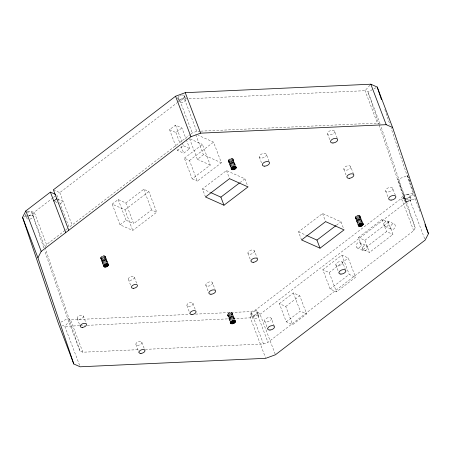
<?xml version="1.0" encoding="UTF-8"?>
<svg xmlns="http://www.w3.org/2000/svg" width="451" height="451" viewBox="0 0 451 451"><rect width="100%" height="100%" fill="white"/><g stroke="black" fill="none" stroke-linecap="round" stroke-linejoin="round"><path stroke-width="0.34" stroke-dasharray="2.25 1.69" d="M409.852 181.55L407.529 175.693L397.85 179.25L406.176 202.025L415.213 198.705M406.176 202.025L397.85 179.25M407.529 175.693L412.017 188.552M228.291 160.838C228.533 158.91 231.526 157.788 233.043 158.955L233.19 159.293C232.941 161.221 229.948 162.343 228.437 161.176L228.291 160.838L231.369 168.933M184.887 95.465L184.442 98.944L196.743 131.326L200.205 131.168M232.254 313.073L232.366 313.422C232.017 315.305 229.035 316.45 227.569 315.176L227.451 314.826C227.806 312.943 230.788 311.799 232.254 313.073L235.326 321.168M103.409 265.724L100.573 258.254C100.579 256.224 104.136 254.866 105.416 256.489L108.251 263.959M100.573 258.254C101.847 259.872 105.41 258.513 105.416 256.489M358.308 225.799L355.236 217.703C355.241 215.674 358.799 214.315 360.078 215.939L362.683 222.788M355.236 217.703C356.515 219.321 360.073 217.963 360.078 215.939M45.314 246.945L46.538 244.577L65.237 230.258M145.307 349.356L263.485 343.961L267.973 342.309L413.691 230.703L415.213 227.744L380.757 125.682M369.938 85.205L365.051 90.696L188.659 98.752M52.936 197.876L34.237 212.201L32.709 215.161L43.741 247.836M53.483 197.459L55.687 195.773M53.387 189.815L59.78 192.633L177.153 102.738M177.717 102.309L179.949 100.596L184.442 98.944L187.954 98.786M60.169 203.835L63.163 201.541L56.781 198.722M65.784 229.835L67.983 228.15M190.57 134.257L69.088 227.31L56.787 194.928M191.134 133.829L192.25 132.977L196.743 131.326M358.455 237.491L381.963 219.485L388.35 222.304L392.951 234.419L369.448 252.419L363.055 249.6L358.455 237.491L364.848 240.31L369.448 252.419M322.831 269.732L341.881 255.142L348.245 257.989L355.563 277.264L336.485 291.876L330.121 289.029L322.831 269.732L329.191 272.579L336.485 291.876M279.366 303.647L293.353 292.936L299.746 295.755L306.652 313.941L292.665 324.652L286.272 321.834L279.366 303.647L285.759 306.471L292.665 324.652M364.848 240.31L388.35 222.304M329.191 272.579L348.245 257.989M285.759 306.471L299.746 295.755M363.055 249.6L386.563 231.594L392.951 234.419M286.272 321.834L300.259 311.117L306.652 313.941M330.121 289.029L349.204 274.417L355.563 277.264M175.901 146.485L169.525 129.696L175.535 125.119L181.894 127.966L186.066 138.942M169.525 129.696L175.884 132.543L181.894 127.966M177.373 150.358L183.382 145.78L189.741 148.621L183.732 153.199L177.373 150.358L176.882 149.067M112.181 204.128L118.19 199.551L125.823 202.967L133.671 223.628L151.621 209.952L156.711 212.229L132.752 230.478L120.028 224.79L112.181 204.128L124.904 209.822L132.752 230.478M184.358 158.188L202.42 144.427L210.267 165.089L192.205 178.85L184.358 158.188L189.465 160.471L197.312 181.133L221.385 162.794L213.537 142.138L198.119 135.244M125.823 202.967L143.773 189.29L148.864 191.568L156.711 212.229M189.465 160.471L213.537 142.138M124.904 209.822L148.864 191.568M189.538 138.671L197.386 159.333L203.395 154.755L221.385 162.794M120.028 224.79L126.038 220.212L133.671 223.628M205.509 196.98L202.437 188.884L226.475 170.574L244.927 178.827L247.999 186.923M239.893 182.661L244.927 178.827M301.572 239.938L298.5 231.842L322.538 213.532L340.984 221.779L343.589 228.629M336.514 225.19L340.984 221.779M60.874 322.194L67.605 318.519L70.57 319.827L189.341 314.403M375.976 87.703L368.022 92.01L365.051 90.696L377.352 123.078L379.725 124.126M23.903 217.01L32.709 215.161L45.01 247.537L79.906 350.895L82.871 352.208L138.97 349.643M200.898 131.134L377.352 123.078M195.666 314.116L251.184 311.579L255.678 309.927L401.39 198.327L402.918 195.368L379.049 124.685M79.573 325.678L64.814 326.355L62.255 325.227M80.278 325.645L84.495 325.453M87.308 325.323L250.384 317.842L260.064 314.285L409.79 199.613L413.077 193.231L391.102 128.191M27.128 211.113L34.237 212.201L46.538 244.577M387.956 221.193A2.994 2.199 -66.2 0 1 387.415 226.154A2.994 2.199 -66.2 0 1 384.196 224.074A2.994 2.199 -66.2 0 1 387.956 221.193L394.354 224.017A2.994 2.199 -66.2 0 1 393.813 228.978A2.994 2.199 -66.2 0 1 390.594 226.898A2.994 2.199 -66.2 0 1 394.354 224.017M385.086 226.425L391.485 229.249M359.926 242.661A2.994 2.199 -66.2 0 1 359.385 247.622A2.994 2.199 -66.2 0 1 356.166 245.541A2.994 2.199 -66.2 0 1 359.926 242.661L366.313 245.479A2.994 2.199 -66.2 0 1 365.772 250.44A2.994 2.199 -66.2 0 1 362.553 248.36A2.994 2.199 -66.2 0 1 366.313 245.479M357.057 247.892L363.444 250.705M55.056 201.574L58.889 203.271M190.153 138.947L202.42 144.427M197.386 159.333L210.267 165.089M192.205 178.85L197.312 181.133M202.437 188.884L210.07 192.301M298.5 231.842L306.133 235.253M177.023 97.692L179.949 100.596L192.25 132.977M414.243 194.488L414.83 195.988M228.307 160.449L231.391 168.544M228.437 161.176L231.042 168.02M227.507 314.432L230.585 322.527M227.451 314.826L230.298 322.296M413.77 193.237L412.231 189.149M420.016 211.513L413.077 193.231L402.918 195.368L415.213 227.744M410.015 195.554L411.244 198.79M424.667 238.776L409.79 199.613L401.39 198.327L413.691 230.703M380.075 123.737L368.022 92.01L378.823 124.014M403.572 197.713L404.801 200.954M392.753 188.383A3.783 2.058 -20.8 0 1 387.99 192.019A3.783 2.058 -20.8 0 1 386.862 188.642A3.783 2.058 -20.8 0 1 392.753 188.383L395.358 195.232M385.65 190.982L387.781 196.585M381.963 219.485L386.563 231.594M350.726 166.69A3.659 1.99 -20.8 0 1 346.131 170.219A3.659 1.99 -20.8 0 1 345.015 166.96A3.659 1.99 -20.8 0 1 350.726 166.69L353.561 174.159M334.574 131.264A3.76 2.046 -20.8 0 1 329.884 134.905A3.76 2.046 -20.8 0 1 328.689 131.574A3.76 2.046 -20.8 0 1 334.574 131.264L337.41 138.739M343.854 169.221L346.695 176.696M359.881 215.623L362.722 223.093M359.537 215.386L362.61 223.482M359.971 216.722L362.102 222.326M359.058 215.251L362.136 223.346M359.678 217.134L361.572 222.117M358.489 215.223L361.561 223.318M327.522 133.896L330.363 141.372M359.25 217.529L360.901 221.892M357.863 215.307L360.935 223.397M358.708 217.878L360.36 222.236M357.22 215.488L360.293 223.583M358.094 218.149L359.751 222.512M356.606 215.764L359.684 223.859M357.451 218.335L359.109 222.693M356.065 216.108L359.143 224.203M356.826 218.414L358.483 222.771M355.636 216.503L358.708 224.598M356.256 218.385L358.145 223.369M355.343 216.92L358.415 225.015M355.777 218.25L357.908 223.854M355.202 217.326L358.269 225.489M341.881 255.142L349.204 274.417M342.799 262.668A3.659 1.99 -20.8 0 1 337.822 266A3.659 1.99 -20.8 0 1 337.337 262.527A3.659 1.99 -20.8 0 1 342.799 262.668L345.404 269.518M322.538 213.532L325.611 221.627M335.837 264.793L338.673 272.263M266.394 154.428A3.777 2.052 -20.8 0 1 261.659 158.07A3.777 2.052 -20.8 0 1 260.503 154.71A3.777 2.052 -20.8 0 1 266.394 154.428L269.236 161.898M259.308 157.044L262.149 164.519M293.353 292.936L300.259 311.117M233.043 158.955L235.873 166.43M233.167 159.682L235.292 165.286M232.739 158.696L235.574 166.171M232.981 160.094L234.87 165.077M232.299 158.532L235.371 166.628M232.643 160.511L234.531 165.489M231.752 158.47L234.824 166.566M232.169 160.889L234.063 165.872M231.137 158.515L234.21 166.611M231.605 161.216L233.257 165.573M230.495 158.667L233.573 166.763M230.98 161.464L232.631 165.821M229.869 158.915L232.947 167.011M230.337 161.616L232.231 166.594M229.305 159.242L232.383 167.338M229.722 161.661L231.617 166.644M228.837 159.626L231.915 167.721M229.176 161.599L231.07 166.582M228.494 160.037L231.577 168.133M228.736 161.435L231.34 168.279M226.475 170.574L229.553 178.669M254.471 250.874A3.478 1.889 -20.8 0 1 250.096 254.223A3.478 1.889 -20.8 0 1 249.053 251.122A3.478 1.889 -20.8 0 1 254.471 250.874L257.307 258.35M247.943 253.27L250.784 260.746M271.35 318.468A3.574 1.939 -20.8 0 1 266.919 321.935A3.574 1.939 -20.8 0 1 265.746 318.784A3.574 1.939 -20.8 0 1 271.35 318.468L274.185 325.938M184.498 95.95L185.727 99.186A3.405 1.849 -20.8 0 1 181.432 102.456A3.405 1.849 -20.8 0 1 180.428 99.417A3.405 1.849 -20.8 0 1 185.727 99.186M195.796 134.736L203.395 154.755M264.658 320.994L267.736 329.083M178.106 98.284L179.335 101.52M275.189 354.108L260.064 314.285L255.678 309.927L267.973 342.309M257.521 312.244A3.405 1.849 -20.8 0 1 253.231 315.514A3.405 1.849 -20.8 0 1 252.227 312.47A3.405 1.849 -20.8 0 1 257.521 312.244L258.75 315.48A3.405 1.849 -20.8 0 1 254.46 318.75A3.405 1.849 -20.8 0 1 253.456 315.711A3.405 1.849 -20.8 0 1 258.75 315.48M186.308 139.584L189.741 148.621M263.485 343.961L251.184 311.579L250.384 317.842L265.509 357.666M251.128 314.578L252.357 317.814M175.535 125.119L182.153 142.55M182.401 143.198L183.382 145.78M175.884 132.543L180.056 143.519M181.037 146.101L183.732 153.199M232.366 313.422L234.965 320.272M231.983 312.797L235.05 320.898M232.316 313.817L234.441 319.421M231.566 312.611L234.638 320.712M231.036 312.532L234.108 320.627M231.735 314.64L233.624 319.624M230.433 312.554L233.505 320.655M231.245 315.018L232.896 319.37M229.79 312.69L232.868 320.785M230.664 315.328L232.316 319.686M229.159 312.921L232.237 321.016M230.027 315.559L231.684 319.917M228.578 313.231L231.656 321.326M229.39 315.689L231.047 320.047M228.088 313.603L231.166 321.698M228.787 315.717L230.675 320.695M227.721 314.014L230.805 322.11M227.84 315.446L229.971 321.05M212.528 282.85A3.546 1.928 -20.8 0 1 207.855 286.159A3.546 1.928 -20.8 0 1 207.133 282.878A3.546 1.928 -20.8 0 1 212.528 282.85L215.133 289.7M205.814 285.071L208.655 292.547M192.955 303.376A3.208 1.742 -20.8 0 1 188.89 306.449A3.208 1.742 -20.8 0 1 187.977 303.568A3.208 1.742 -20.8 0 1 192.955 303.376L195.559 310.226M143.773 189.29L151.621 209.952M186.928 305.553L190.001 313.648M118.19 199.551L126.038 220.212M134.364 277.23A3.174 1.725 -20.8 0 1 130.277 280.24A3.174 1.725 -20.8 0 1 129.476 277.354A3.174 1.725 -20.8 0 1 134.364 277.23L136.963 284.079M128.377 279.321L131.218 286.791M141.862 342.27A3.168 1.719 -20.8 0 1 137.865 345.314A3.168 1.719 -20.8 0 1 136.929 342.478A3.168 1.719 -20.8 0 1 141.862 342.27L144.94 350.365M105.218 256.174L108.054 263.643M104.869 255.937L107.947 264.032M105.308 257.273L107.439 262.877M104.395 255.802L107.468 263.897M105.015 257.684L106.91 262.668M103.826 255.773L106.898 263.869M104.581 258.079L106.239 262.443M103.194 255.858L106.273 263.948M104.04 258.429L105.697 262.786M102.552 256.038L105.63 264.134M103.431 258.699L105.089 263.063M135.909 344.44L138.981 352.535M101.943 256.315L105.015 264.41M102.789 258.885L104.446 263.243M101.402 256.658L104.474 264.754M102.163 258.964L103.815 263.322M100.968 257.053L104.046 265.149M101.588 258.936L103.482 263.92M100.674 257.47L103.753 265.566M101.114 258.801L103.245 264.404M100.539 257.876L103.38 265.351M59.78 192.633L72.081 225.015M83.39 316.151A3.298 1.793 -20.8 0 1 79.201 319.302A3.298 1.793 -20.8 0 1 78.282 316.337A3.298 1.793 -20.8 0 1 83.39 316.151L86.231 323.621M77.189 318.378L80.024 325.847M32.004 212.658L33.233 215.894M82.871 352.208L70.57 319.827L64.814 326.355L79.68 365.485M79.906 350.895L67.605 318.519L44.643 250.502M25.662 215.127L26.891 218.369M412.248 187.994L412.671 189.155M384.827 109.61L389.98 124.871M28.695 215.86A3.405 1.849 -20.8 0 0 31.931 213.678A3.405 1.849 -20.8 0 0 30.572 211.812L29.805 211.795A3.405 1.849 -20.8 0 0 27.331 212.562M26.44 215.815A3.405 1.849 -20.8 0 1 26.09 213.56M181.567 95.116A3.405 1.849 -20.8 0 1 184.358 96.982A3.405 1.849 -20.8 0 1 179.447 99.181A3.405 1.849 -20.8 0 1 179.199 96.176M179.915 95.719A3.405 1.849 -20.8 0 1 180.721 95.358M29.924 219.101A3.405 1.849 -20.8 0 0 33.165 216.914A3.405 1.849 -20.8 0 0 31.807 215.048L31.034 215.031A3.405 1.849 -20.8 0 0 29.354 215.42M27.669 219.056A3.405 1.849 -20.8 0 1 27.319 216.796M408.031 194.528L407.214 194.606A3.405 1.849 -20.8 0 0 403.656 196.94A3.405 1.849 -20.8 0 0 405.55 198.744L406.368 198.66A3.405 1.849 -20.8 0 0 409.931 196.326A3.405 1.849 -20.8 0 0 408.031 194.528M409.266 197.763L408.443 197.842A3.405 1.849 -20.8 0 0 404.885 200.176A3.405 1.849 -20.8 0 0 406.779 201.98L407.603 201.901A3.405 1.849 -20.8 0 0 411.16 199.567A3.405 1.849 -20.8 0 0 409.266 197.763"/><path stroke-width="0.68" d="M236.239 167.778L236.11 167.056C234.599 165.883 231.611 167.005 231.369 168.933L231.515 169.266C232.992 170.399 235.512 169.39 236.239 167.778L235.529 165.906M235.388 321.913L235.326 321.168C233.86 319.9 230.884 321.039 230.534 322.922L230.647 323.266C232.062 324.5 234.605 323.463 235.388 321.913L234.915 320.667M108.381 265.363L108.488 264.579C107.208 262.961 103.651 264.32 103.645 266.349C104.846 267.86 107.485 266.755 108.381 265.363L107.676 263.497M363.151 224.029C361.877 222.411 358.314 223.769 358.308 225.799C359.87 227.778 364.701 225.297 362.683 222.788M73.784 363.968L37.923 257.769L41.21 251.387L68.766 230.292L53.387 189.815L175.563 96.238L185.243 92.68L370.823 84.207L377.205 87.043L392.595 127.503L428.45 233.708L425.163 240.084L275.437 354.762L265.757 358.32L80.177 366.793L73.784 363.968L58.421 323.536L22.55 217.292L25.837 210.916L50.394 192.109L55.507 194.364M68.766 230.292L190.936 136.715L200.616 133.158L386.203 124.685L392.595 127.503M53.776 201.011L56.781 198.722M210.707 192.583L220.883 197.138L239.334 183.083M223.961 205.233L247.999 186.923L229.553 178.669L205.509 196.98L223.961 205.233L220.883 197.138M306.77 235.54L316.946 240.09L335.956 225.613M320.018 248.185L344.062 229.875L325.611 221.627L301.572 239.938L320.018 248.185L316.946 240.09M231.042 168.02L231.515 169.266M230.173 322.02L230.647 323.266M424.977 224.57L428.45 233.708M370.823 84.207L386.203 124.685M362.711 223.16L363.185 224.406M362.339 222.946L363.049 224.812M361.809 222.738L362.756 225.229M361.375 223.132L362.322 225.624M360.597 222.856L361.781 225.974M360.225 223.752L361.172 226.244M359.346 223.313L360.529 226.43M358.957 224.017L359.898 226.509M358.618 224.615L359.329 226.481M358.382 225.1L358.855 226.346M235.343 166.323L236.048 168.189M234.768 166.109L235.71 168.601M234.3 166.492L235.242 168.984M233.731 166.819L234.678 169.311M232.868 166.442L234.052 169.559M232.468 167.22L233.409 169.711M231.853 167.265L232.801 169.756M231.543 167.828L232.254 169.694M231.34 168.279L231.814 169.525M185.243 92.68L200.616 133.158M175.563 96.238L190.936 136.715M234.965 320.272L235.439 321.518M234.458 320.458L235.168 322.33M233.86 320.244L234.802 322.736M233.37 320.616L234.317 323.108M232.553 320.306L233.736 323.418M232.158 321.163L233.105 323.649M231.521 321.292L232.468 323.784M230.912 321.321L231.859 323.807M230.624 321.862L231.335 323.728M230.444 322.296L230.918 323.542M107.377 263.914L108.088 265.78M106.712 263.683L107.659 266.175M105.934 263.407L107.118 266.524M105.562 264.303L106.504 266.795M104.683 263.863L105.867 266.981M104.288 264.568L105.235 267.06M103.956 265.165L104.666 267.031M103.482 265.03L104.187 266.896M50.394 192.109L65.767 232.581M25.837 210.916L41.21 251.387M22.55 217.292L37.923 257.769M377.205 87.043L381.461 99.654M269.991 330.031A3.574 1.939 -20.8 0 0 274.422 326.563A3.574 1.939 -20.8 0 0 268.824 326.879A3.574 1.939 -20.8 0 0 269.991 330.031M391.068 200.114A3.783 2.058 -20.8 0 0 395.831 196.478A3.783 2.058 -20.8 0 0 389.94 196.737A3.783 2.058 -20.8 0 0 391.068 200.114M349.209 178.314A3.659 1.99 -20.8 0 0 353.798 174.779A3.659 1.99 -20.8 0 0 348.087 175.056A3.659 1.99 -20.8 0 0 349.209 178.314M340.894 274.095A3.659 1.99 -20.8 0 0 345.872 270.763A3.659 1.99 -20.8 0 0 340.409 270.623A3.659 1.99 -20.8 0 0 340.894 274.095M191.963 314.544A3.208 1.742 -20.8 0 0 196.033 311.472A3.208 1.742 -20.8 0 0 191.055 311.664A3.208 1.742 -20.8 0 0 191.963 314.544M140.938 353.409A3.168 1.719 -20.8 0 0 144.94 350.365A3.168 1.719 -20.8 0 0 140.007 350.574A3.168 1.719 -20.8 0 0 140.938 353.409M253.174 262.319A3.478 1.889 -20.8 0 0 257.544 258.97A3.478 1.889 -20.8 0 0 252.132 259.218A3.478 1.889 -20.8 0 0 253.174 262.319M210.933 294.255A3.546 1.928 -20.8 0 0 215.606 290.946A3.546 1.928 -20.8 0 0 210.205 290.974A3.546 1.928 -20.8 0 0 210.933 294.255M82.274 327.398A3.298 1.793 -20.8 0 0 86.468 324.246A3.298 1.793 -20.8 0 0 81.355 324.432A3.298 1.793 -20.8 0 0 82.274 327.398M133.349 288.336A3.174 1.725 -20.8 0 0 137.437 285.325A3.174 1.725 -20.8 0 0 132.549 285.449A3.174 1.725 -20.8 0 0 133.349 288.336M264.737 166.165A3.777 2.052 -20.8 0 0 269.472 162.523A3.777 2.052 -20.8 0 0 263.576 162.805A3.777 2.052 -20.8 0 0 264.737 166.165M332.956 143.001A3.76 2.046 -20.8 0 0 337.647 139.359A3.76 2.046 -20.8 0 0 331.761 139.669A3.76 2.046 -20.8 0 0 332.956 143.001"/></g></svg>
